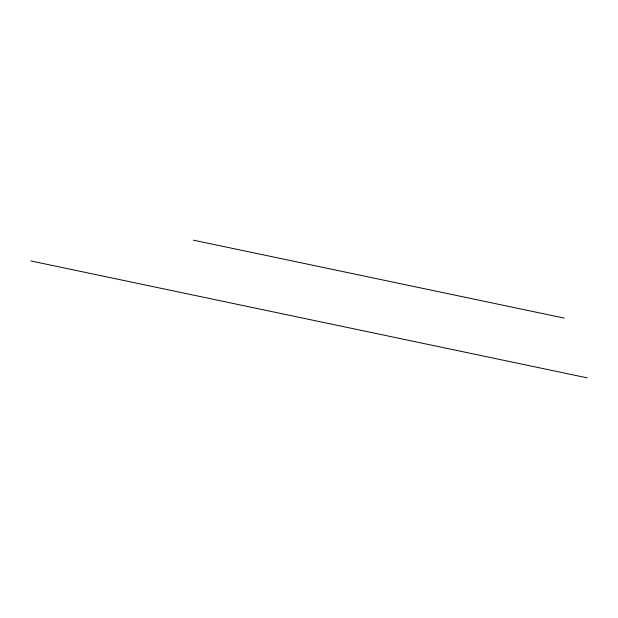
<?xml version="1.0" encoding="UTF-8"?>
<svg xmlns="http://www.w3.org/2000/svg" width="618" height="618" viewBox="0 0 618 618"><rect width="100%" height="100%" fill="white"/><g stroke="black" fill="none" stroke-linecap="round" stroke-linejoin="round"><path stroke-width="0.93" d="M193.357 240.163L564.157 318.085M30.9 260.958L587.1 377.837"/></g></svg>
